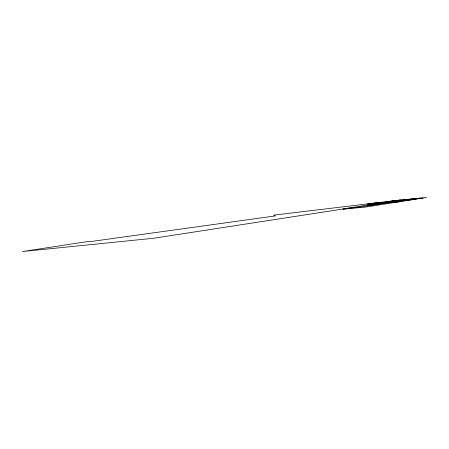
<?xml version="1.0" encoding="UTF-8"?>
<svg xmlns="http://www.w3.org/2000/svg" width="449" height="449" viewBox="0 0 449 449"><rect width="100%" height="100%" fill="white"/><g stroke="black" fill="none" stroke-linecap="round" stroke-linejoin="round"><path stroke-width="0.67" d="M377.452 202.561L367.333 204.188L383.193 202.471M392.162 201.309L400.643 200.001L426.55 197.459L365.901 207.034L342.985 209.2L348.991 208.162L358.88 207.225L385.152 203.15L371.806 204.469M396.938 200.406L400.643 200.001L380.039 203.178L387.549 202.432L406.25 199.451M378.962 203.762L385.612 202.729M393.93 201.466L367.888 205.154L376.228 204.334M374.438 204.508L379.753 203.683M389.047 202.258L394.912 201.343M394.11 201.528L384.67 203.223L400.199 201.696M394.677 201.472L396.607 201.174M391.752 201.988L398.661 200.967M413.759 198.716L387.56 202.488M392.044 202.499L421.134 197.992M390.046 201.522L398.196 200.703M414.545 199.008L422.913 198.161M385.074 202.325L400.385 200.793M392.69 201.657L399.414 200.944M387.549 202.432L388.666 202.319M389.592 202.134L391.758 201.927M393.004 201.792L393.318 201.764M393.801 201.719L397.466 201.247M388.346 202.331L394.536 201.702M407.226 200.142L415.477 199.322M378.956 204.11L367.383 205.603L372.58 205.098M393.908 200.742L335.268 210.211L153.99 238.206L22.45 251.541L85.905 241.82L93.201 241.214L275.36 215.924L273.581 215.144L393.908 200.742"/></g></svg>
